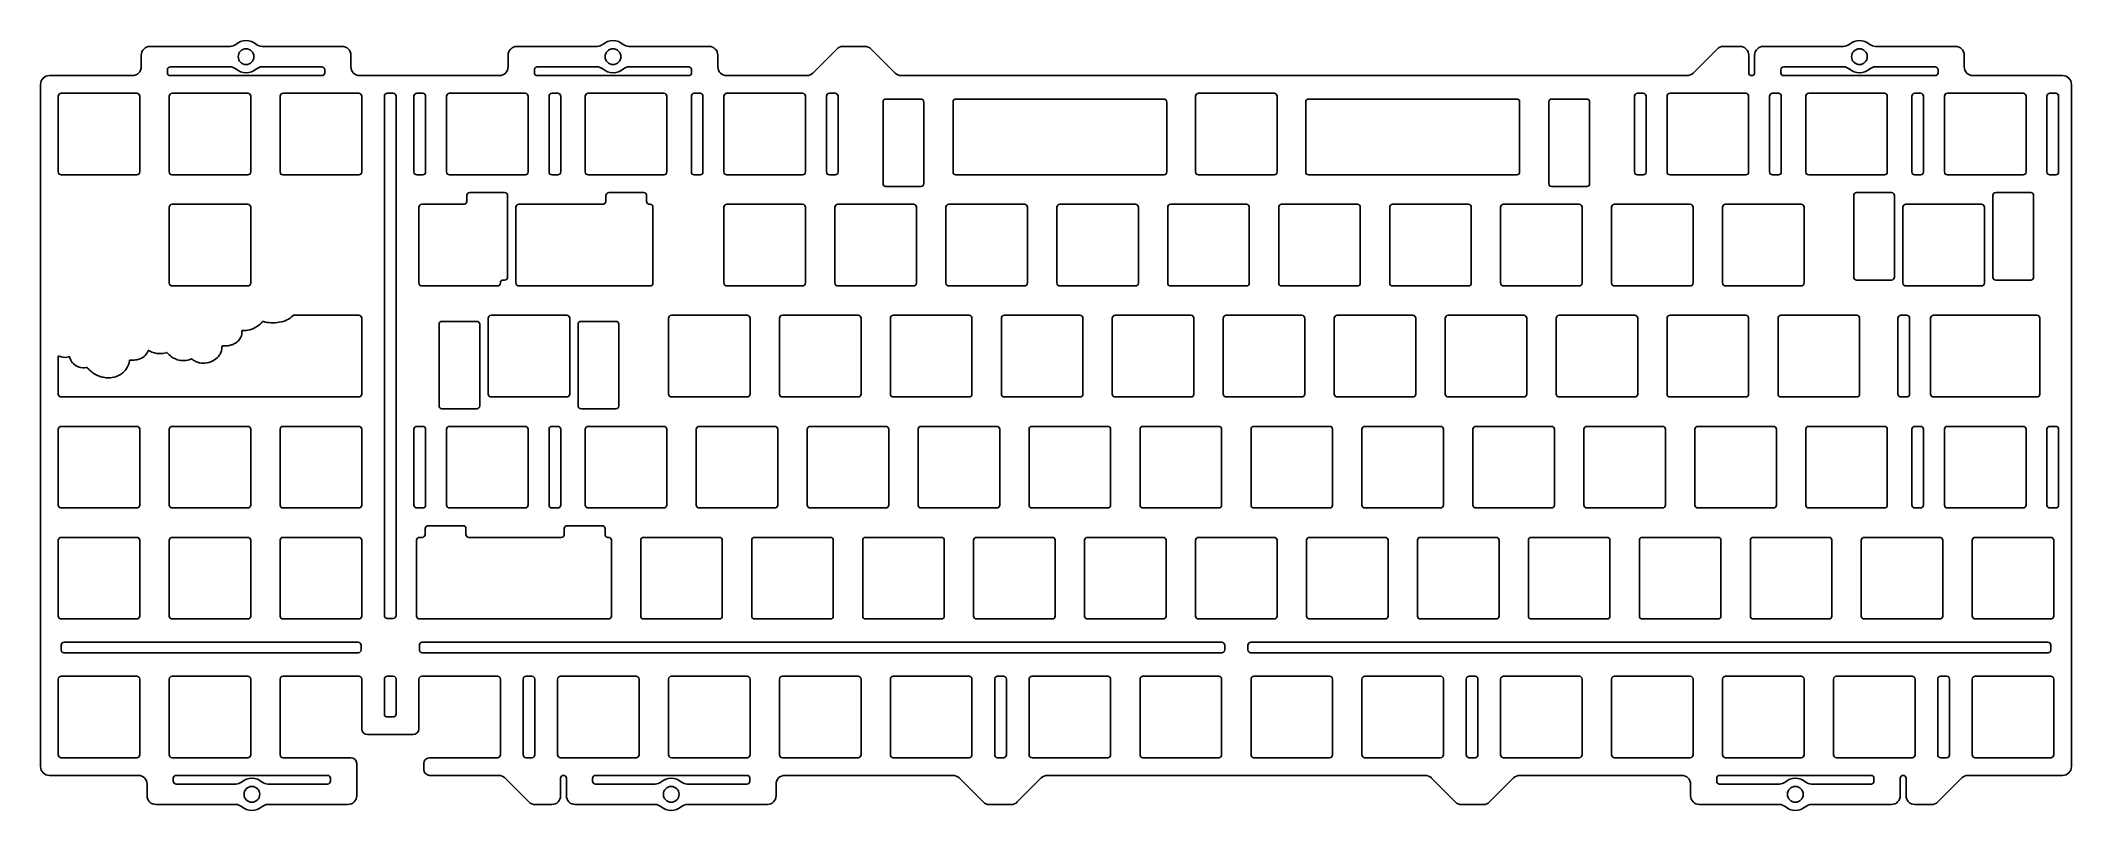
# Model space of a CAD drawing. Header units: millimetres. Extents: x -174 to 174, y -65 to 67.
import ezdxf

# ---------------------------------------------------------------- set-up
doc = ezdxf.new("R2010")
doc.units = ezdxf.units.MM
doc.layers.get('0').update_dxf_attribs({"linetype": 'CONTINUOUS'})

msp = doc.modelspace()

# ---------------------------------------------------------------- linework, layer by layer
for p, q in [((-157.06, 64.62), (-157.06, 62.62)), ((-141.8, 66.12), (-155.56, 66.12)), ((-122.56, 66.12), (-136.32, 66.12)), ((-121.06, 62.62), (-121.06, 64.62)), ((-94.06, 64.62), (-94.06, 62.62)), ((-78.8, 66.12), (-92.56, 66.12)), ((-59.56, 66.12), (-73.32, 66.12)), ((-58.06, 62.62), (-58.06, 64.62)), ((-37.63, 65.68), (-41.75, 61.56)), ((-32.81, 66.12), (-36.57, 66.12)), ((-27.63, 61.56), (-31.75, 65.68)), ((113.5, 65.68), (109.38, 61.56)), ((117.44, 66.12), (114.56, 66.12)), ((118.94, 61.62), (118.94, 64.62)), ((119.94, 64.62), (119.94, 61.62)), ((135.2, 66.12), (121.44, 66.12)), ((154.44, 66.12), (140.68, 66.12)), ((155.94, 62.62), (155.94, 64.62)), ((-174.33, 59.62), (-174.33, -57.44)), ((-158.56, 61.12), (-172.83, 61.12)), ((-95.56, 61.12), (-119.56, 61.12)), ((-42.81, 61.12), (-56.56, 61.12)), ((108.32, 61.12), (-26.57, 61.12)), ((172.83, 61.12), (157.44, 61.12)), ((174.33, -57.44), (174.33, 59.62)), ((-136.4, 18.73), (-136.23, 18.91)), ((-136.13, 18.94), (-136.07, 18.92)), ((-130.89, 19.99), (-119.71, 19.99)), ((-119.21, 19.49), (-119.21, 6.49)), ((-143.2, 14.49), (-143.19, 14.66)), ((-171.31, 6.49), (-171.31, 12.91)), ((-158.99, 12.31), (-158.61, 12.31)), ((-152.78, 13.58), (-152.73, 13.6)), ((-152.62, 13.57), (-152.43, 13.38)), ((-148.55, 12.46), (-148.47, 12.5)), ((-148.36, 12.48), (-148.34, 12.47)), ((-119.71, 5.99), (-170.81, 5.99)), ((-133.21, -55.42), (-133.21, -42.42)), ((-132.71, -41.92), (-119.71, -41.92)), ((-119.21, -42.42), (-119.21, -50.94)), ((-109.39, -50.94), (-109.39, -42.42)), ((-108.89, -41.92), (-95.89, -41.92)), ((-95.39, -42.42), (-95.39, -55.42)), ((-118.21, -51.94), (-110.39, -51.94)), ((-172.83, -58.94), (-157.56, -58.94)), ((-121.06, -55.92), (-132.71, -55.92)), ((-120.06, -62.44), (-120.06, -56.92)), ((-108.54, -56.92), (-108.54, -57.94)), ((-95.89, -55.92), (-107.54, -55.92)), ((-107.54, -58.94), (-95.68, -58.94)), ((-46.56, -58.94), (-17.7, -58.94)), ((-1.46, -58.94), (63.38, -58.94)), ((79.62, -58.94), (107.44, -58.94)), ((156.56, -58.94), (172.83, -58.94)), ((-156.06, -60.44), (-156.06, -62.44)), ((-94.62, -59.38), (-90.5, -63.5)), ((-85.06, -62.44), (-85.06, -59.44)), ((-84.06, -59.44), (-84.06, -62.44)), ((-48.06, -62.44), (-48.06, -60.44)), ((-16.64, -59.38), (-12.52, -63.5)), ((-6.64, -63.5), (-2.52, -59.38)), ((64.44, -59.38), (68.56, -63.5)), ((74.44, -63.5), (78.56, -59.38)), ((108.94, -60.44), (108.94, -62.44)), ((144.94, -62.44), (144.94, -59.44)), ((145.94, -59.44), (145.94, -62.44)), ((151.38, -63.5), (155.5, -59.38)), ((-154.56, -63.94), (-140.8, -63.94)), ((-135.32, -63.94), (-121.56, -63.94)), ((-89.44, -63.94), (-86.56, -63.94)), ((-82.56, -63.94), (-68.8, -63.94)), ((-63.32, -63.94), (-49.56, -63.94)), ((-11.46, -63.94), (-7.7, -63.94)), ((69.62, -63.94), (73.38, -63.94)), ((110.44, -63.94), (124.2, -63.94)), ((129.68, -63.94), (143.44, -63.94)), ((147.44, -63.94), (150.32, -63.94))]:
    msp.add_line(p, q)
for points in [[(-152.06, 61.12), (-126.06, 61.12, 0.414214), (-125.56, 61.62), (-125.56, 62.12, 0.414212), (-126.06, 62.62), (-136.32, 62.62, 0.176863), (-137.28, 62.27, -0.365148), (-140.83, 62.27, 0.176863), (-141.8, 62.62), (-152.06, 62.62, 0.414212), (-152.56, 62.12), (-152.56, 61.62, 0.414214)], [(-89.06, 61.12), (-63.06, 61.12, 0.414214), (-62.56, 61.62), (-62.56, 62.12, 0.414214), (-63.06, 62.62), (-73.32, 62.62, 0.176863), (-74.28, 62.27, -0.365148), (-77.83, 62.27, 0.176863), (-78.8, 62.62), (-89.06, 62.62, 0.414214), (-89.56, 62.12), (-89.56, 61.62, 0.414214)], [(124.44, 62.12, -0.414214), (124.94, 62.62), (135.2, 62.62, -0.176863), (136.17, 62.27, 0.365148), (139.72, 62.27, -0.176863), (140.68, 62.62), (150.94, 62.62, -0.414214), (151.44, 62.12), (151.44, 61.62, -0.414214), (150.94, 61.12), (124.94, 61.12, -0.414214), (124.44, 61.62)], [(-170.81, 44.09, -0.414214), (-171.31, 44.59), (-171.31, 57.59, -0.414214), (-170.81, 58.09), (-157.81, 58.09, -0.414214), (-157.31, 57.59), (-157.31, 44.59, -0.414214), (-157.81, 44.09)], [(-138.26, 44.59), (-138.26, 57.59, 0.414214), (-138.76, 58.09), (-151.76, 58.09, 0.414214), (-152.26, 57.59), (-152.26, 44.59, 0.414214), (-151.76, 44.09), (-138.76, 44.09, 0.414214)], [(-119.21, 44.59, -0.414214), (-119.71, 44.09), (-132.71, 44.09, -0.414214), (-133.21, 44.59), (-133.21, 57.59, -0.414214), (-132.71, 58.09), (-119.71, 58.09, -0.414214), (-119.21, 57.59)], [(-113.29, -31.51), (-113.29, 57.59, 0.414214), (-113.79, 58.09), (-114.81, 58.09, 0.414214), (-115.31, 57.59), (-115.31, -31.51, 0.414214), (-114.81, -32.01), (-113.79, -32.01, 0.414214)], [(-109.73, 44.09, -0.414214), (-110.23, 44.59), (-110.23, 57.59, -0.414214), (-109.73, 58.09), (-108.73, 58.09, -0.414214), (-108.23, 57.59), (-108.23, 44.59, -0.414214), (-108.73, 44.09)], [(-90.63, 44.59, -0.414214), (-91.13, 44.09), (-104.13, 44.09, -0.414214), (-104.63, 44.59), (-104.63, 57.59, -0.414214), (-104.13, 58.09), (-91.13, 58.09, -0.414214), (-90.63, 57.59)], [(-85.03, 44.59, -0.414214), (-85.53, 44.09), (-86.53, 44.09, -0.414214), (-87.03, 44.59), (-87.03, 57.59, -0.414214), (-86.53, 58.09), (-85.53, 58.09, -0.414214), (-85.03, 57.59)], [(-80.32, 44.09), (-67.32, 44.09, 0.414214), (-66.82, 44.59), (-66.82, 57.59, 0.414214), (-67.32, 58.09), (-80.32, 58.09, 0.414214), (-80.82, 57.59), (-80.82, 44.59, 0.414214)], [(-60.61, 44.59, -0.414214), (-61.11, 44.09), (-62.11, 44.09, -0.414214), (-62.61, 44.59), (-62.61, 57.59, -0.414214), (-62.11, 58.09), (-61.11, 58.09, -0.414214), (-60.61, 57.59)], [(-43.01, 44.59, -0.414214), (-43.51, 44.09), (-56.51, 44.09, -0.414214), (-57.01, 44.59), (-57.01, 57.59, -0.414214), (-56.51, 58.09), (-43.51, 58.09, -0.414214), (-43.01, 57.59)], [(-38.91, 44.09, -0.414214), (-39.41, 44.59), (-39.41, 57.59, -0.414214), (-38.91, 58.09), (-37.91, 58.09, -0.414214), (-37.41, 57.59), (-37.41, 44.59, -0.414214), (-37.91, 44.09)], [(-22.69, 42.59, -0.414214), (-23.19, 42.09), (-29.19, 42.09, -0.414214), (-29.69, 42.59), (-29.69, 56.59, -0.414214), (-29.19, 57.09), (-23.19, 57.09, -0.414214), (-22.69, 56.59)], [(19.03, 44.59), (19.03, 56.59, 0.414214), (18.53, 57.09), (-17.18, 57.09, 0.414214), (-17.68, 56.59), (-17.68, 44.59, 0.414214), (-17.18, 44.09), (18.53, 44.09, 0.414214)], [(37.96, 44.59, -0.414214), (37.46, 44.09), (24.46, 44.09, -0.414214), (23.96, 44.59), (23.96, 57.59, -0.414214), (24.46, 58.09), (37.46, 58.09, -0.414214), (37.96, 57.59)], [(42.88, 56.59), (42.88, 44.59, 0.414214), (43.38, 44.09), (79.1, 44.09, 0.414214), (79.6, 44.59), (79.6, 56.59, 0.414214), (79.1, 57.09), (43.38, 57.09, 0.414214)], [(91.61, 42.59), (91.61, 56.59, 0.414214), (91.11, 57.09), (85.11, 57.09, 0.414214), (84.61, 56.59), (84.61, 42.59, 0.414214), (85.11, 42.09), (91.11, 42.09, 0.414214)], [(101.32, 44.59, -0.414214), (100.82, 44.09), (99.82, 44.09, -0.414214), (99.32, 44.59), (99.32, 57.59, -0.414214), (99.82, 58.09), (100.82, 58.09, -0.414214), (101.32, 57.59)], [(105.42, 44.09, -0.414214), (104.92, 44.59), (104.92, 57.59, -0.414214), (105.42, 58.09), (118.42, 58.09, -0.414214), (118.92, 57.59), (118.92, 44.59, -0.414214), (118.42, 44.09)], [(124.52, 44.59), (124.52, 57.59, 0.414214), (124.02, 58.09), (123.02, 58.09, 0.414214), (122.52, 57.59), (122.52, 44.59, 0.414214), (123.02, 44.09), (124.02, 44.09, 0.414214)], [(129.23, 44.09), (142.23, 44.09, 0.414214), (142.73, 44.59), (142.73, 57.59, 0.414214), (142.23, 58.09), (129.23, 58.09, 0.414214), (128.73, 57.59), (128.73, 44.59, 0.414214)], [(148.94, 44.59, -0.414214), (148.44, 44.09), (147.44, 44.09, -0.414214), (146.94, 44.59), (146.94, 57.59, -0.414214), (147.44, 58.09), (148.44, 58.09, -0.414214), (148.94, 57.59)], [(166.54, 44.59, -0.414214), (166.04, 44.09), (153.04, 44.09, -0.414214), (152.54, 44.59), (152.54, 57.59, -0.414214), (153.04, 58.09), (166.04, 58.09, -0.414214), (166.54, 57.59)], [(172.14, 44.59, -0.414214), (171.64, 44.09), (170.64, 44.09, -0.414214), (170.14, 44.59), (170.14, 57.59, -0.414214), (170.64, 58.09), (171.64, 58.09, -0.414214), (172.14, 57.59)], [(-151.76, 25.04, -0.414214), (-152.26, 25.54), (-152.26, 38.54, -0.414214), (-151.76, 39.04), (-138.76, 39.04, -0.414214), (-138.26, 38.54), (-138.26, 25.54, -0.414214), (-138.76, 25.04)], [(-101.16, 39.54, -0.414214), (-101.66, 39.04), (-108.89, 39.04, 0.414214), (-109.39, 38.54), (-109.39, 25.54, 0.414214), (-108.89, 25.04), (-95.89, 25.04, 0.414214), (-95.39, 25.54, -0.414214), (-94.89, 26.04), (-94.66, 26.04, 0.414214), (-94.16, 26.54), (-94.16, 40.54, 0.414214), (-94.66, 41.04), (-100.66, 41.04, 0.414214), (-101.16, 40.54)], [(-77.29, 39.54, -0.414214), (-77.79, 39.04), (-92.23, 39.04, 0.414214), (-92.73, 38.54), (-92.73, 25.54, 0.414214), (-92.23, 25.04), (-69.7, 25.04, 0.414214), (-69.2, 25.54), (-69.2, 38.54, 0.414214), (-69.7, 39.04), (-69.79, 39.04, -0.414214), (-70.29, 39.54), (-70.29, 40.54, 0.414214), (-70.79, 41.04), (-76.79, 41.04, 0.414214), (-77.29, 40.54)], [(-56.51, 25.04, -0.414214), (-57.01, 25.54), (-57.01, 38.54, -0.414214), (-56.51, 39.04), (-43.51, 39.04, -0.414214), (-43.01, 38.54), (-43.01, 25.54, -0.414214), (-43.51, 25.04)], [(-23.96, 25.54, -0.414214), (-24.46, 25.04), (-37.46, 25.04, -0.414214), (-37.96, 25.54), (-37.96, 38.54, -0.414214), (-37.46, 39.04), (-24.46, 39.04, -0.414214), (-23.96, 38.54)], [(-4.91, 25.54, -0.414214), (-5.41, 25.04), (-18.41, 25.04, -0.414214), (-18.91, 25.54), (-18.91, 38.54, -0.414214), (-18.41, 39.04), (-5.41, 39.04, -0.414214), (-4.91, 38.54)], [(14.14, 25.54, -0.414214), (13.64, 25.04), (0.64, 25.04, -0.414214), (0.14, 25.54), (0.14, 38.54, -0.414214), (0.64, 39.04), (13.64, 39.04, -0.414214), (14.14, 38.54)], [(33.19, 25.54, -0.414214), (32.69, 25.04), (19.69, 25.04, -0.414214), (19.19, 25.54), (19.19, 38.54, -0.414214), (19.69, 39.04), (32.69, 39.04, -0.414214), (33.19, 38.54)], [(52.24, 25.54, -0.414214), (51.74, 25.04), (38.74, 25.04, -0.414214), (38.24, 25.54), (38.24, 38.54, -0.414214), (38.74, 39.04), (51.74, 39.04, -0.414214), (52.24, 38.54)], [(71.29, 25.54, -0.414214), (70.79, 25.04), (57.79, 25.04, -0.414214), (57.29, 25.54), (57.29, 38.54, -0.414214), (57.79, 39.04), (70.79, 39.04, -0.414214), (71.29, 38.54)], [(90.34, 25.54), (90.34, 38.54, 0.414214), (89.84, 39.04), (76.84, 39.04, 0.414214), (76.34, 38.54), (76.34, 25.54, 0.414214), (76.84, 25.04), (89.84, 25.04, 0.414214)], [(109.39, 25.54, -0.414214), (108.89, 25.04), (95.89, 25.04, -0.414214), (95.39, 25.54), (95.39, 38.54, -0.414214), (95.89, 39.04), (108.89, 39.04, -0.414214), (109.39, 38.54)], [(128.44, 25.54), (128.44, 38.54, 0.414214), (127.94, 39.04), (114.94, 39.04, 0.414214), (114.44, 38.54), (114.44, 25.54, 0.414214), (114.94, 25.04), (127.94, 25.04, 0.414214)], [(143.96, 26.54, -0.414214), (143.46, 26.04), (137.46, 26.04, -0.414214), (136.96, 26.54), (136.96, 40.54, -0.414214), (137.46, 41.04), (143.46, 41.04, -0.414214), (143.96, 40.54)], [(159.4, 25.54, -0.414214), (158.9, 25.04), (145.9, 25.04, -0.414214), (145.4, 25.54), (145.4, 38.54, -0.414214), (145.9, 39.04), (158.9, 39.04, -0.414214), (159.4, 38.54)], [(167.84, 26.54, -0.414214), (167.34, 26.04), (161.34, 26.04, -0.414214), (160.84, 26.54), (160.84, 40.54, -0.414214), (161.34, 41.04), (167.34, 41.04, -0.414214), (167.84, 40.54)], [(-98.93, 4.45), (-98.93, 18.45, 0.414214), (-99.43, 18.95), (-105.43, 18.95, 0.414214), (-105.93, 18.45), (-105.93, 4.45, 0.414214), (-105.43, 3.95), (-99.43, 3.95, 0.414214)], [(-83.49, 6.49, -0.414214), (-83.99, 5.99), (-96.99, 5.99, -0.414214), (-97.49, 6.49), (-97.49, 19.49, -0.414214), (-96.99, 19.99), (-83.99, 19.99, -0.414214), (-83.49, 19.49)], [(-75.05, 4.45, -0.414214), (-75.55, 3.95), (-81.55, 3.95, -0.414214), (-82.05, 4.45), (-82.05, 18.45, -0.414214), (-81.55, 18.95), (-75.55, 18.95, -0.414214), (-75.05, 18.45)], [(-52.53, 6.49, -0.414214), (-53.03, 5.99), (-66.03, 5.99, -0.414214), (-66.53, 6.49), (-66.53, 19.49, -0.414214), (-66.03, 19.99), (-53.03, 19.99, -0.414214), (-52.53, 19.49)], [(-33.48, 6.49), (-33.48, 19.49, 0.414214), (-33.98, 19.99), (-46.98, 19.99, 0.414214), (-47.48, 19.49), (-47.48, 6.49, 0.414214), (-46.98, 5.99), (-33.98, 5.99, 0.414214)], [(-14.43, 6.49, -0.414214), (-14.93, 5.99), (-27.93, 5.99, -0.414214), (-28.43, 6.49), (-28.43, 19.49, -0.414214), (-27.93, 19.99), (-14.93, 19.99, -0.414214), (-14.43, 19.49)], [(4.62, 6.49, -0.414214), (4.12, 5.99), (-8.88, 5.99, -0.414214), (-9.38, 6.49), (-9.38, 19.49, -0.414214), (-8.88, 19.99), (4.12, 19.99, -0.414214), (4.62, 19.49)], [(23.67, 6.49, -0.414214), (23.17, 5.99), (10.17, 5.99, -0.414214), (9.67, 6.49), (9.67, 19.49, -0.414214), (10.17, 19.99), (23.17, 19.99, -0.414214), (23.67, 19.49)], [(29.22, 5.99, -0.414214), (28.72, 6.49), (28.72, 19.49, -0.414214), (29.22, 19.99), (42.22, 19.99, -0.414214), (42.72, 19.49), (42.72, 6.49, -0.414214), (42.22, 5.99)], [(61.77, 6.49, -0.414214), (61.27, 5.99), (48.27, 5.99, -0.414214), (47.77, 6.49), (47.77, 19.49, -0.414214), (48.27, 19.99), (61.27, 19.99, -0.414214), (61.77, 19.49)], [(80.82, 6.49, -0.414214), (80.32, 5.99), (67.32, 5.99, -0.414214), (66.82, 6.49), (66.82, 19.49, -0.414214), (67.32, 19.99), (80.32, 19.99, -0.414214), (80.82, 19.49)], [(86.37, 5.99, -0.414214), (85.87, 6.49), (85.87, 19.49, -0.414214), (86.37, 19.99), (99.37, 19.99, -0.414214), (99.87, 19.49), (99.87, 6.49, -0.414214), (99.37, 5.99)], [(118.92, 6.49, -0.414214), (118.42, 5.99), (105.42, 5.99, -0.414214), (104.92, 6.49), (104.92, 19.49, -0.414214), (105.42, 19.99), (118.42, 19.99, -0.414214), (118.92, 19.49)], [(137.97, 6.49, -0.414214), (137.47, 5.99), (124.47, 5.99, -0.414214), (123.97, 6.49), (123.97, 19.49, -0.414214), (124.47, 19.99), (137.47, 19.99, -0.414214), (137.97, 19.49)], [(146.56, 6.49, -0.414214), (146.06, 5.99), (145.06, 5.99, -0.414214), (144.56, 6.49), (144.56, 19.49, -0.414214), (145.06, 19.99), (146.06, 19.99, -0.414214), (146.56, 19.49)], [(168.42, 19.99), (150.66, 19.99, 0.414214), (150.16, 19.49), (150.16, 6.49, 0.414214), (150.66, 5.99), (168.42, 5.99, 0.414214), (168.92, 6.49), (168.92, 19.49, 0.414214)], [(-157.31, -12.56, -0.414214), (-157.81, -13.06), (-170.81, -13.06, -0.414214), (-171.31, -12.56), (-171.31, 0.44, -0.414214), (-170.81, 0.94), (-157.81, 0.94, -0.414214), (-157.31, 0.44)], [(-138.26, -12.56, -0.414214), (-138.76, -13.06), (-151.76, -13.06, -0.414214), (-152.26, -12.56), (-152.26, 0.44, -0.414214), (-151.76, 0.94), (-138.76, 0.94, -0.414214), (-138.26, 0.44)], [(-119.21, -12.56, -0.414214), (-119.71, -13.06), (-132.71, -13.06, -0.414214), (-133.21, -12.56), (-133.21, 0.44, -0.414214), (-132.71, 0.94), (-119.71, 0.94, -0.414214), (-119.21, 0.44)], [(-108.23, -12.56, -0.414214), (-108.73, -13.06), (-109.73, -13.06, -0.414214), (-110.23, -12.56), (-110.23, 0.44, -0.414214), (-109.73, 0.94), (-108.73, 0.94, -0.414214), (-108.23, 0.44)], [(-104.13, -13.06, -0.414214), (-104.63, -12.56), (-104.63, 0.44, -0.414214), (-104.13, 0.94), (-91.13, 0.94, -0.414214), (-90.63, 0.44), (-90.63, -12.56, -0.414214), (-91.13, -13.06)], [(-85.03, -12.56, -0.414214), (-85.53, -13.06), (-86.53, -13.06, -0.414214), (-87.03, -12.56), (-87.03, 0.44, -0.414214), (-86.53, 0.94), (-85.53, 0.94, -0.414214), (-85.03, 0.44)], [(-66.82, -12.56, -0.414214), (-67.32, -13.06), (-80.32, -13.06, -0.414214), (-80.82, -12.56), (-80.82, 0.44, -0.414214), (-80.32, 0.94), (-67.32, 0.94, -0.414214), (-66.82, 0.44)], [(-47.77, -12.56, -0.414214), (-48.27, -13.06), (-61.27, -13.06, -0.414214), (-61.77, -12.56), (-61.77, 0.44, -0.414214), (-61.27, 0.94), (-48.27, 0.94, -0.414214), (-47.77, 0.44)], [(-28.72, -12.56, -0.414214), (-29.22, -13.06), (-42.22, -13.06, -0.414214), (-42.72, -12.56), (-42.72, 0.44, -0.414214), (-42.22, 0.94), (-29.22, 0.94, -0.414214), (-28.72, 0.44)], [(-9.67, -12.56, -0.414214), (-10.17, -13.06), (-23.17, -13.06, -0.414214), (-23.67, -12.56), (-23.67, 0.44, -0.414214), (-23.17, 0.94), (-10.17, 0.94, -0.414214), (-9.67, 0.44)], [(9.38, -12.56, -0.414214), (8.88, -13.06), (-4.12, -13.06, -0.414214), (-4.62, -12.56), (-4.62, 0.44, -0.414214), (-4.12, 0.94), (8.88, 0.94, -0.414214), (9.38, 0.44)], [(28.43, -12.56, -0.414214), (27.93, -13.06), (14.93, -13.06, -0.414214), (14.43, -12.56), (14.43, 0.44, -0.414214), (14.93, 0.94), (27.93, 0.94, -0.414214), (28.43, 0.44)], [(47.48, -12.56, -0.414214), (46.98, -13.06), (33.98, -13.06, -0.414214), (33.48, -12.56), (33.48, 0.44, -0.414214), (33.98, 0.94), (46.98, 0.94, -0.414214), (47.48, 0.44)], [(66.53, -12.56, -0.414214), (66.03, -13.06), (53.03, -13.06, -0.414214), (52.53, -12.56), (52.53, 0.44, -0.414214), (53.03, 0.94), (66.03, 0.94, -0.414214), (66.53, 0.44)], [(85.58, -12.56, -0.414214), (85.08, -13.06), (72.08, -13.06, -0.414214), (71.58, -12.56), (71.58, 0.44, -0.414214), (72.08, 0.94), (85.08, 0.94, -0.414214), (85.58, 0.44)], [(104.63, -12.56, -0.414214), (104.13, -13.06), (91.13, -13.06, -0.414214), (90.63, -12.56), (90.63, 0.44, -0.414214), (91.13, 0.94), (104.13, 0.94, -0.414214), (104.63, 0.44)], [(123.68, -12.56), (123.68, 0.44, 0.414214), (123.18, 0.94), (110.18, 0.94, 0.414214), (109.68, 0.44), (109.68, -12.56, 0.414214), (110.18, -13.06), (123.18, -13.06, 0.414214)], [(142.73, -12.56, -0.414214), (142.23, -13.06), (129.23, -13.06, -0.414214), (128.73, -12.56), (128.73, 0.44, -0.414214), (129.23, 0.94), (142.23, 0.94, -0.414214), (142.73, 0.44)], [(148.94, -12.56), (148.94, 0.44, 0.414214), (148.44, 0.94), (147.44, 0.94, 0.414214), (146.94, 0.44), (146.94, -12.56, 0.414214), (147.44, -13.06), (148.44, -13.06, 0.414214)], [(166.54, -12.56, -0.414214), (166.04, -13.06), (153.04, -13.06, -0.414214), (152.54, -12.56), (152.54, 0.44, -0.414214), (153.04, 0.94), (166.04, 0.94, -0.414214), (166.54, 0.44)], [(172.14, -12.56, -0.414214), (171.64, -13.06), (170.64, -13.06, -0.414214), (170.14, -12.56), (170.14, 0.44, -0.414214), (170.64, 0.94), (171.64, 0.94, -0.414214), (172.14, 0.44)], [(-76.93, -18.11, -0.414214), (-77.43, -17.61), (-77.43, -16.61, 0.414214), (-77.93, -16.11), (-83.93, -16.11, 0.414214), (-84.43, -16.61), (-84.43, -17.61, -0.414214), (-84.93, -18.11), (-100.81, -18.11, -0.414214), (-101.31, -17.61), (-101.31, -16.61, 0.414214), (-101.81, -16.11), (-107.81, -16.11, 0.414214), (-108.31, -16.61), (-108.31, -17.61, -0.414214), (-108.81, -18.11), (-109.28, -18.11, 0.414214), (-109.78, -18.61), (-109.78, -31.61, 0.414214), (-109.28, -32.11), (-76.84, -32.11, 0.414214), (-76.34, -31.61), (-76.34, -18.61, 0.414214), (-76.84, -18.11)], [(-157.31, -31.61, -0.414214), (-157.81, -32.11), (-170.81, -32.11, -0.414214), (-171.31, -31.61), (-171.31, -18.61, -0.414214), (-170.81, -18.11), (-157.81, -18.11, -0.414214), (-157.31, -18.61)], [(-138.26, -31.61, -0.414214), (-138.76, -32.11), (-151.76, -32.11, -0.414214), (-152.26, -31.61), (-152.26, -18.61, -0.414214), (-151.76, -18.11), (-138.76, -18.11, -0.414214), (-138.26, -18.61)], [(-132.71, -32.11, -0.414214), (-133.21, -31.61), (-133.21, -18.61, -0.414214), (-132.71, -18.11), (-119.71, -18.11, -0.414214), (-119.21, -18.61), (-119.21, -31.61, -0.414214), (-119.71, -32.11)], [(-57.29, -31.61, -0.414214), (-57.79, -32.11), (-70.79, -32.11, -0.414214), (-71.29, -31.61), (-71.29, -18.61, -0.414214), (-70.79, -18.11), (-57.79, -18.11, -0.414214), (-57.29, -18.61)], [(-38.24, -31.61, -0.414214), (-38.74, -32.11), (-51.74, -32.11, -0.414214), (-52.24, -31.61), (-52.24, -18.61, -0.414214), (-51.74, -18.11), (-38.74, -18.11, -0.414214), (-38.24, -18.61)], [(-32.69, -32.11, -0.414214), (-33.19, -31.61), (-33.19, -18.61, -0.414214), (-32.69, -18.11), (-19.69, -18.11, -0.414214), (-19.19, -18.61), (-19.19, -31.61, -0.414214), (-19.69, -32.11)], [(-0.14, -31.61), (-0.14, -18.61, 0.414214), (-0.64, -18.11), (-13.64, -18.11, 0.414214), (-14.14, -18.61), (-14.14, -31.61, 0.414214), (-13.64, -32.11), (-0.64, -32.11, 0.414214)], [(18.91, -31.61, -0.414214), (18.41, -32.11), (5.41, -32.11, -0.414214), (4.91, -31.61), (4.91, -18.61, -0.414214), (5.41, -18.11), (18.41, -18.11, -0.414214), (18.91, -18.61)], [(37.96, -31.61, -0.414214), (37.46, -32.11), (24.46, -32.11, -0.414214), (23.96, -31.61), (23.96, -18.61, -0.414214), (24.46, -18.11), (37.46, -18.11, -0.414214), (37.96, -18.61)], [(57.01, -31.61, -0.414214), (56.51, -32.11), (43.51, -32.11, -0.414214), (43.01, -31.61), (43.01, -18.61, -0.414214), (43.51, -18.11), (56.51, -18.11, -0.414214), (57.01, -18.61)], [(76.06, -31.61, -0.414214), (75.56, -32.11), (62.56, -32.11, -0.414214), (62.06, -31.61), (62.06, -18.61, -0.414214), (62.56, -18.11), (75.56, -18.11, -0.414214), (76.06, -18.61)], [(95.11, -31.61, -0.414214), (94.61, -32.11), (81.61, -32.11, -0.414214), (81.11, -31.61), (81.11, -18.61, -0.414214), (81.61, -18.11), (94.61, -18.11, -0.414214), (95.11, -18.61)], [(114.16, -31.61, -0.414214), (113.66, -32.11), (100.66, -32.11, -0.414214), (100.16, -31.61), (100.16, -18.61, -0.414214), (100.66, -18.11), (113.66, -18.11, -0.414214), (114.16, -18.61)], [(133.21, -31.61, -0.414214), (132.71, -32.11), (119.71, -32.11, -0.414214), (119.21, -31.61), (119.21, -18.61, -0.414214), (119.71, -18.11), (132.71, -18.11, -0.414214), (133.21, -18.61)], [(152.26, -31.61, -0.414214), (151.76, -32.11), (138.76, -32.11, -0.414214), (138.26, -31.61), (138.26, -18.61, -0.414214), (138.76, -18.11), (151.76, -18.11, -0.414214), (152.26, -18.61)], [(171.31, -31.61, -0.414214), (170.81, -32.11), (157.81, -32.11, -0.414214), (157.31, -31.61), (157.31, -18.61, -0.414214), (157.81, -18.11), (170.81, -18.11, -0.414214), (171.31, -18.61)], [(-119.3, -37.42), (-119.3, -36.61, 0.414214), (-119.8, -36.11), (-170.31, -36.11, 0.414214), (-170.81, -36.61), (-170.81, -37.42, 0.414214), (-170.31, -37.92), (-119.8, -37.92, 0.414214)], [(-109.3, -36.61), (-109.3, -37.42, 0.414214), (-108.8, -37.92), (28.46, -37.92, 0.414214), (28.96, -37.42), (28.96, -36.61, 0.414214), (28.46, -36.11), (-108.8, -36.11, 0.414214)], [(170.81, -37.42), (170.81, -36.61, 0.414214), (170.31, -36.11), (33.46, -36.11, 0.414214), (32.96, -36.61), (32.96, -37.42, 0.414214), (33.46, -37.92), (170.31, -37.92, 0.414214)], [(-157.31, -55.42, -0.414214), (-157.81, -55.92), (-170.81, -55.92, -0.414214), (-171.31, -55.42), (-171.31, -42.42, -0.414214), (-170.81, -41.92), (-157.81, -41.92, -0.414214), (-157.31, -42.42)], [(-138.26, -55.42, -0.414214), (-138.76, -55.92), (-151.76, -55.92, -0.414214), (-152.26, -55.42), (-152.26, -42.42, -0.414214), (-151.76, -41.92), (-138.76, -41.92, -0.414214), (-138.26, -42.42)], [(-113.79, -41.92), (-114.81, -41.92, 0.414214), (-115.31, -42.42), (-115.31, -48.42, 0.414214), (-114.81, -48.92), (-113.79, -48.92, 0.414214), (-113.29, -48.42), (-113.29, -42.42, 0.414214)], [(-89.48, -55.42), (-89.48, -42.42, 0.414214), (-89.98, -41.92), (-90.99, -41.92, 0.414214), (-91.49, -42.42), (-91.49, -55.42, 0.414214), (-90.99, -55.92), (-89.98, -55.92, 0.414214)], [(-71.58, -55.42, -0.414214), (-72.08, -55.92), (-85.08, -55.92, -0.414214), (-85.58, -55.42), (-85.58, -42.42, -0.414214), (-85.08, -41.92), (-72.08, -41.92, -0.414214), (-71.58, -42.42)], [(-52.53, -55.42, -0.414214), (-53.03, -55.92), (-66.03, -55.92, -0.414214), (-66.53, -55.42), (-66.53, -42.42, -0.414214), (-66.03, -41.92), (-53.03, -41.92, -0.414214), (-52.53, -42.42)], [(-33.48, -55.42, -0.414214), (-33.98, -55.92), (-46.98, -55.92, -0.414214), (-47.48, -55.42), (-47.48, -42.42, -0.414214), (-46.98, -41.92), (-33.98, -41.92, -0.414214), (-33.48, -42.42)], [(-14.43, -55.42), (-14.43, -42.42, 0.414214), (-14.93, -41.92), (-27.93, -41.92, 0.414214), (-28.43, -42.42), (-28.43, -55.42, 0.414214), (-27.93, -55.92), (-14.93, -55.92, 0.414214)], [(-8.52, -55.42), (-8.52, -42.42, 0.414214), (-9.02, -41.92), (-10.03, -41.92, 0.414214), (-10.53, -42.42), (-10.53, -55.42, 0.414214), (-10.03, -55.92), (-9.02, -55.92, 0.414214)], [(9.38, -55.42, -0.414214), (8.88, -55.92), (-4.12, -55.92, -0.414214), (-4.62, -55.42), (-4.62, -42.42, -0.414214), (-4.12, -41.92), (8.88, -41.92, -0.414214), (9.38, -42.42)], [(28.43, -55.42, -0.414214), (27.93, -55.92), (14.93, -55.92, -0.414214), (14.43, -55.42), (14.43, -42.42, -0.414214), (14.93, -41.92), (27.93, -41.92, -0.414214), (28.43, -42.42)], [(47.48, -55.42), (47.48, -42.42, 0.414214), (46.98, -41.92), (33.98, -41.92, 0.414214), (33.48, -42.42), (33.48, -55.42, 0.414214), (33.98, -55.92), (46.98, -55.92, 0.414214)], [(53.03, -55.92, -0.414214), (52.53, -55.42), (52.53, -42.42, -0.414214), (53.03, -41.92), (66.03, -41.92, -0.414214), (66.53, -42.42), (66.53, -55.42, -0.414214), (66.03, -55.92)], [(72.44, -55.42), (72.44, -42.42, 0.414214), (71.94, -41.92), (70.93, -41.92, 0.414214), (70.43, -42.42), (70.43, -55.42, 0.414214), (70.93, -55.92), (71.94, -55.92, 0.414214)], [(90.34, -55.42, -0.414214), (89.84, -55.92), (76.84, -55.92, -0.414214), (76.34, -55.42), (76.34, -42.42, -0.414214), (76.84, -41.92), (89.84, -41.92, -0.414214), (90.34, -42.42)], [(95.89, -55.92, -0.414214), (95.39, -55.42), (95.39, -42.42, -0.414214), (95.89, -41.92), (108.89, -41.92, -0.414214), (109.39, -42.42), (109.39, -55.42, -0.414214), (108.89, -55.92)], [(128.44, -55.42, -0.414214), (127.94, -55.92), (114.94, -55.92, -0.414214), (114.44, -55.42), (114.44, -42.42, -0.414214), (114.94, -41.92), (127.94, -41.92, -0.414214), (128.44, -42.42)], [(147.49, -55.42, -0.414214), (146.99, -55.92), (133.99, -55.92, -0.414214), (133.49, -55.42), (133.49, -42.42, -0.414214), (133.99, -41.92), (146.99, -41.92, -0.414214), (147.49, -42.42)], [(153.41, -55.42), (153.41, -42.42, 0.414214), (152.91, -41.92), (151.89, -41.92, 0.414214), (151.39, -42.42), (151.39, -55.42, 0.414214), (151.89, -55.92), (152.91, -55.92, 0.414214)], [(171.31, -55.42), (171.31, -42.42, 0.414214), (170.81, -41.92), (157.81, -41.92, 0.414214), (157.31, -42.42), (157.31, -55.42, 0.414214), (157.81, -55.92), (170.81, -55.92, 0.414214)], [(-125.06, -58.94), (-151.06, -58.94, 0.414214), (-151.56, -59.44), (-151.56, -59.94, 0.414214), (-151.06, -60.44), (-140.8, -60.44, 0.176863), (-139.83, -60.09, -0.365148), (-136.28, -60.09, 0.176863), (-135.32, -60.44), (-125.06, -60.44, 0.414214), (-124.56, -59.94), (-124.56, -59.44, 0.414214)], [(-63.32, -60.44), (-53.06, -60.44, 0.414214), (-52.56, -59.94), (-52.56, -59.44, 0.414214), (-53.06, -58.94), (-79.06, -58.94, 0.414214), (-79.56, -59.44), (-79.56, -59.94, 0.414214), (-79.06, -60.44), (-68.8, -60.44, 0.176863), (-67.83, -60.09, -0.365148), (-64.28, -60.09, 0.176863)], [(129.68, -60.44), (139.94, -60.44, 0.414214), (140.44, -59.94), (140.44, -59.44, 0.414214), (139.94, -58.94), (113.94, -58.94, 0.414214), (113.44, -59.44), (113.44, -59.94, 0.414214), (113.94, -60.44), (124.2, -60.44, 0.176863), (125.17, -60.09, -0.365148), (128.72, -60.09, 0.176863)]]:
    msp.add_lwpolyline(points, format="xyb", close=True)
for centre in [(-139.06, 64.37), (-76.06, 64.37), (137.94, 64.37), (-138.06, -62.19), (-66.06, -62.19), (126.94, -62.19)]:
    msp.add_circle(centre, 1.35)
for centre, radius, start, end in [((-141.8, 67.62), 1.5, 270, 310.1192), ((-139.06, 64.37), 2.75, 49.8808, 130.1192), ((-136.32, 67.62), 1.5, 229.8808, 270), ((-78.8, 67.62), 1.5, 270, 310.1192), ((-76.06, 64.37), 2.75, 49.8808, 130.1192), ((-73.32, 67.62), 1.5, 229.8808, 270), ((135.2, 67.62), 1.5, 270, 310.1192), ((137.94, 64.37), 2.75, 49.8808, 130.1192), ((140.68, 67.62), 1.5, 229.8808, 270), ((-155.56, 64.62), 1.5, 90, 180), ((-122.56, 64.62), 1.5, 0, 90), ((-92.56, 64.62), 1.5, 90, 180), ((-59.56, 64.62), 1.5, 0, 90), ((-36.57, 64.62), 1.5, 90, 135), ((-32.81, 64.62), 1.5, 45, 90), ((114.56, 64.62), 1.5, 90, 135), ((117.44, 64.62), 1.5, 0, 90), ((121.44, 64.62), 1.5, 90, 180), ((154.44, 64.62), 1.5, 0, 90), ((-172.83, 59.62), 1.5, 90, 180), ((-158.56, 62.62), 1.5, 270, 360), ((-119.56, 62.62), 1.5, 180, 270), ((-95.56, 62.62), 1.5, 270, 360), ((-56.56, 62.62), 1.5, 180, 270), ((-42.81, 62.62), 1.5, 270, 315), ((-26.57, 62.62), 1.5, 225, 270), ((108.32, 62.62), 1.5, 270, 315), ((119.44, 61.62), 0.5, 180, 360), ((157.44, 62.62), 1.5, 180, 270), ((172.83, 59.62), 1.5, 0, 90), ((-136.15, 18.84), 0.1, 75.1048, 136.227), ((-119.71, 19.49), 0.5, 0, 90), ((-152.69, 13.5), 0.1, 45.2989, 109.0892), ((-148.43, 12.41), 0.1, 49.7683, 113.7337), ((-170.81, 6.49), 0.5, 180, 270), ((-119.71, 6.49), 0.5, -90, 0), ((-132.71, -42.42), 0.5, 90, 180), ((-119.71, -42.42), 0.5, 0, 90), ((-108.89, -42.42), 0.5, 90, 180), ((-95.89, -42.42), 0.5, 0, 90), ((-118.21, -50.94), 1, 180, 270), ((-110.39, -50.94), 1, -90, 0), ((-132.71, -55.42), 0.5, 180, 270), ((-95.89, -55.42), 0.5, 270, 360), ((-172.83, -57.44), 1.5, 180, 270), ((-157.56, -60.44), 1.5, 0, 90), ((-121.06, -56.92), 1, 0, 90), ((-107.54, -56.92), 1, 90, 180), ((-107.54, -57.94), 1, 180, 270), ((-95.68, -60.44), 1.5, 45, 90), ((-84.56, -59.44), 0.5, 0, 180), ((-46.56, -60.44), 1.5, 90, 180), ((-17.7, -60.44), 1.5, 45, 90), ((-1.46, -60.44), 1.5, 90, 135), ((63.38, -60.44), 1.5, 45, 90), ((79.62, -60.44), 1.5, 90, 135), ((107.44, -60.44), 1.5, 0, 90), ((145.44, -59.44), 0.5, 0, 180), ((156.56, -60.44), 1.5, 90, 135), ((172.83, -57.44), 1.5, -90, 0), ((-154.56, -62.44), 1.5, 180, 270), ((-121.56, -62.44), 1.5, 270, 360), ((-86.56, -62.44), 1.5, 270, 360), ((-82.56, -62.44), 1.5, 180, 270), ((-49.56, -62.44), 1.5, 270, 360), ((110.44, -62.44), 1.5, 180, 270), ((143.44, -62.44), 1.5, 270, 360), ((147.44, -62.44), 1.5, 180, 270), ((-140.8, -65.44), 1.5, 49.8808, 90), ((-138.06, -62.19), 2.75, 229.8808, 310.1192), ((-135.32, -65.44), 1.5, 90, 130.1192), ((-89.44, -62.44), 1.5, 225, 270), ((-68.8, -65.44), 1.5, 49.8808, 90), ((-66.06, -62.19), 2.75, 229.8808, 310.1192), ((-63.32, -65.44), 1.5, 90, 130.1192), ((-11.46, -62.44), 1.5, 225, 270), ((-7.7, -62.44), 1.5, 270, 315), ((69.62, -62.44), 1.5, 225, 270), ((73.38, -62.44), 1.5, 270, 315), ((124.2, -65.44), 1.5, 49.8808, 90), ((126.94, -62.19), 2.75, 229.8808, 310.1192), ((129.68, -65.44), 1.5, 90, 130.1192), ((150.32, -62.44), 1.5, 270, 315)]:
    msp.add_arc(centre, radius, start, end)
for centre, major_axis, ratio, start_param, end_param in [((-130.79, 20.2), (-0.293, -0.331), 0.066464, 0.693321, 0.854799), ((-164.88, 20.16), (-8.63, 6.93), 0.436398, 2.827882, 3.275876)]:
    msp.add_ellipse(centre, major_axis=major_axis, ratio=ratio, start_param=start_param, end_param=end_param)
for points in [[(-138.77, 17.44), (-138.98, 17.4), (-139.41, 17.37), (-139.74, 17.38)], [(-136.4, 18.73), (-137.06, 18.03), (-137.83, 17.62), (-138.77, 17.44)], [(-131, 19.93), (-131.62, 19.33), (-132.41, 18.95), (-133.38, 18.79)], [(-155.86, 13.96), (-155.87, 13.95), (-155.9, 13.88), (-155.93, 13.8)], [(-155.66, 13.87), (-155.77, 13.92), (-155.86, 13.96), (-155.86, 13.96)], [(-143.2, 14.49), (-143.21, 14.27), (-143.22, 14.16), (-143.25, 14.02)], [(-143.08, 14.76), (-143.11, 14.76), (-143.16, 14.74), (-143.19, 14.69), (-143.19, 14.66)], [(-142.13, 14.78), (-142.28, 14.75), (-142.9, 14.74), (-143.08, 14.76)], [(-141.42, 14.95), (-141.56, 14.9), (-141.93, 14.81), (-142.13, 14.78)], [(-139.77, 17.12), (-139.77, 16.66), (-139.88, 16.32), (-140.13, 15.93)], [(-139.74, 17.38), (-139.76, 17.38), (-139.76, 17.34), (-139.77, 17.12)], [(-169.8, 12.8), (-170.23, 12.74), (-170.73, 12.82), (-171.17, 13.01)], [(-169.37, 12.89), (-169.44, 12.87), (-169.67, 12.81), (-169.8, 12.8)], [(-169.33, 12.82), (-169.34, 12.89), (-169.35, 12.9), (-169.37, 12.89)], [(-167.71, 11.09), (-168.47, 11.31), (-169.05, 11.87), (-169.27, 12.58)], [(-166.52, 11.02), (-166.83, 10.96), (-167.38, 10.99), (-167.71, 11.09)], [(-166.35, 11.05), (-166.35, 11.05), (-166.43, 11.04), (-166.52, 11.02)], [(-165.9, 10.56), (-166.05, 10.7), (-166.28, 10.95), (-166.35, 11.05)], [(-159.08, 12.23), (-159.16, 11.67), (-159.31, 11.25), (-159.57, 10.84)], [(-158.99, 12.31), (-159.01, 12.31), (-159.06, 12.29), (-159.08, 12.25), (-159.08, 12.23)], [(-157.61, 12.41), (-157.91, 12.33), (-158.13, 12.31), (-158.61, 12.31)], [(-153.91, 13.42), (-154.51, 13.44), (-155.06, 13.58), (-155.66, 13.87)], [(-152.78, 13.58), (-153.14, 13.45), (-153.49, 13.41), (-153.91, 13.42)], [(-150.86, 12.38), (-151.48, 12.6), (-151.91, 12.87), (-152.43, 13.38)], [(-149.69, 12.22), (-150.16, 12.2), (-150.44, 12.24), (-150.86, 12.38)], [(-148.55, 12.46), (-148.92, 12.3), (-149.24, 12.23), (-149.69, 12.22)], [(-147.73, 12.08), (-147.9, 12.16), (-148.21, 12.36), (-148.34, 12.47)], [(-146.97, 11.82), (-147.18, 11.86), (-147.52, 11.98), (-147.73, 12.08)], [(-146.18, 11.77), (-146.36, 11.76), (-146.76, 11.78), (-146.97, 11.82)], [(-144.75, 12.17), (-145.19, 11.93), (-145.64, 11.81), (-146.18, 11.77)], [(-164.22, 9.53), (-164.44, 9.61), (-164.93, 9.84), (-165.12, 9.96)], [(-162.06, 9.31), (-162.35, 9.26), (-163.04, 9.26), (-163.33, 9.31)]]:
    msp.add_open_spline(points, degree=3)
for points, knots in [([(-133.38, 18.79), (-133.82, 18.72), (-134.28, 18.69), (-135.18, 18.74), (-135.64, 18.8), (-136.07, 18.92)], [0, 0, 0, 0, 0.1346981, 0.1346981, 0.2701832, 0.2701832, 0.2701832, 0.2701832]), ([(-130.89, 19.99), (-130.91, 19.99), (-130.92, 19.99), (-130.94, 19.98), (-130.96, 19.97), (-130.96, 19.96)], [0, 0, 0, 0, 0.003906445, 0.003906445, 0.007910219, 0.007910219, 0.007910219, 0.007910219]), ([(-143.25, 14.02), (-143.3, 13.83), (-143.37, 13.64), (-143.55, 13.28), (-143.66, 13.11), (-144.05, 12.63), (-144.38, 12.37), (-144.75, 12.17)], [0, 0, 0, 0, 0.0598929, 0.0598929, 0.1201286, 0.1201286, 0.2454472, 0.2454472, 0.2454472, 0.2454472]), ([(-140.13, 15.93), (-140.27, 15.71), (-140.46, 15.52), (-140.9, 15.19), (-141.15, 15.05), (-141.42, 14.95)], [0, 0, 0, 0, 0.0789491, 0.0789491, 0.1648144, 0.1648144, 0.1648144, 0.1648144]), ([(-171.17, 13.01), (-171.18, 13.01), (-171.19, 13.01), (-171.22, 13.01), (-171.23, 13.01), (-171.26, 13), (-171.27, 13), (-171.29, 12.98), (-171.29, 12.97), (-171.3, 12.95), (-171.3, 12.94), (-171.31, 12.93), (-171.31, 12.92), (-171.31, 12.91)], [0, 0, 0, 0, 0.00390644, 0.00390644, 0.00781289, 0.00781289, 0.01171933, 0.01171933, 0.01562578, 0.01562578, 0.01773202, 0.01773202, 0.01983826, 0.01983826, 0.01983826, 0.01983826]), ([(-169.27, 12.58), (-169.28, 12.62), (-169.3, 12.67), (-169.32, 12.76), (-169.33, 12.79), (-169.33, 12.82)], [0, 0, 0, 0, 0.01343012, 0.01343012, 0.02699655, 0.02699655, 0.02699655, 0.02699655]), ([(-165.12, 9.96), (-165.26, 10.04), (-165.39, 10.13), (-165.65, 10.33), (-165.78, 10.44), (-165.9, 10.56)], [0, 0, 0, 0, 0.04632611, 0.04632611, 0.09529733, 0.09529733, 0.09529733, 0.09529733]), ([(-159.57, 10.84), (-159.71, 10.63), (-159.86, 10.45), (-160.21, 10.11), (-160.41, 9.96), (-161.05, 9.56), (-161.55, 9.39), (-162.06, 9.31)], [0, 0, 0, 0, 0.0732417, 0.0732417, 0.1466509, 0.1466509, 0.301588, 0.301588, 0.301588, 0.301588]), ([(-163.33, 9.31), (-163.48, 9.33), (-163.64, 9.37), (-163.93, 9.44), (-164.09, 9.48), (-164.22, 9.53)], [0, 0, 0, 0, 0.04397728, 0.04397728, 0.08690946, 0.08690946, 0.08690946, 0.08690946])]:
    msp.add_open_spline(points, degree=3, knots=knots)

doc.saveas('drawing.dxf')
